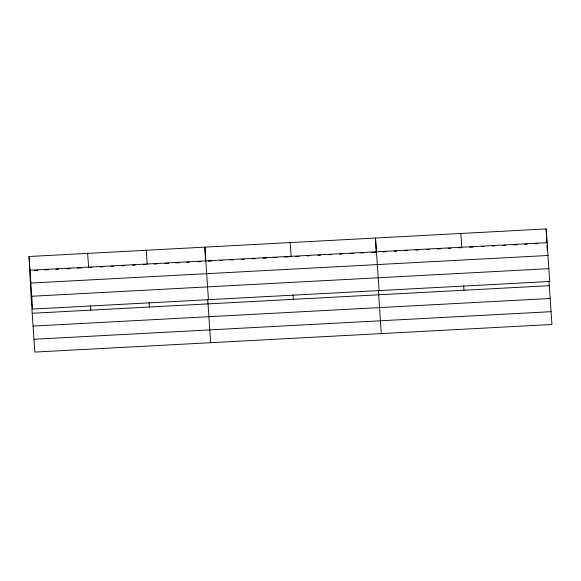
<?xml version="1.0" encoding="UTF-8"?>
<svg xmlns="http://www.w3.org/2000/svg" width="581" height="581" viewBox="0 0 581 581"><rect width="100%" height="100%" fill="white"/><g stroke="black" fill="none" stroke-linecap="round" stroke-linejoin="round"><path stroke-width="0.87" d="M29.05 256.511L546.155 228.921L549.742 281.48L32.63 309.063L29.05 256.511L31.258 299.52L34.845 352.079L551.95 324.488L549.009 281.386M29.987 270.259L547.091 242.669M34.286 270.463L37.896 270.274M45.107 269.889L48.717 269.693M55.929 269.308L58.63 269.163M66.75 268.734L70.352 268.538M77.563 268.153L81.173 267.964M89.285 267.529L91.994 267.383M100.106 266.955L102.808 266.81M110.927 266.374L113.629 266.229M121.749 265.8L124.45 265.655M132.562 265.219L135.271 265.074M143.384 264.645L146.085 264.5M154.205 264.065L156.906 263.919M165.026 263.491L168.628 263.295M175.84 262.91L179.449 262.721M186.661 262.336L189.37 262.191M197.482 261.755L201.084 261.566M208.288 261.181L211.883 260.992M219.967 260.557L222.661 260.411M230.744 259.983L233.439 259.838M241.522 259.409L244.216 259.264M252.299 258.835L254.994 258.69M263.077 258.255L266.672 258.066M273.854 257.681L276.549 257.536M284.632 257.107L288.227 256.918M295.409 256.533L299.004 256.344M307.088 255.909L309.782 255.763M317.865 255.335L320.559 255.19M328.643 254.761L331.337 254.616M339.42 254.187L342.115 254.042M350.198 253.614L353.785 253.418M360.975 253.033L363.67 252.895M371.753 252.459L375.341 252.27M382.53 251.885L386.118 251.696M394.201 251.261L396.896 251.115M404.979 250.687L407.673 250.542M415.756 250.113L418.451 249.968M426.534 249.54L429.228 249.394M437.311 248.966L440.906 248.77M448.089 248.385L450.783 248.247M458.867 247.811L461.561 247.666M469.644 247.237L473.239 247.048M481.322 246.613L484.017 246.467M492.1 246.039L494.794 245.894M502.877 245.465L505.572 245.32M513.655 244.891L517.25 244.695M524.432 244.318L527.127 244.173M535.21 243.737L537.904 243.599M30.858 283.063L547.963 255.48M31.759 296.259L548.863 268.669M32.202 313.268L549.306 285.685M33.073 326.079L550.178 298.489M33.974 339.268L551.078 311.685M460.835 233.475L461.772 247.223M463.689 285.939L463.979 290.231M379.095 290.58L375.508 238.028L376.241 252.219M378.369 290.493L381.303 333.596M290.188 242.582L291.125 256.323M293.042 295.039L293.34 299.338M208.448 299.687L204.868 247.128L205.594 261.327M207.722 299.593L210.663 342.696M146.259 250.258L147.196 264.006M149.114 302.723L149.411 307.015M87.658 253.381L88.595 267.129M90.513 305.846L90.803 310.145M546.155 228.921L546.888 243.119M547.019 245.698L547.237 249.997"/></g></svg>
